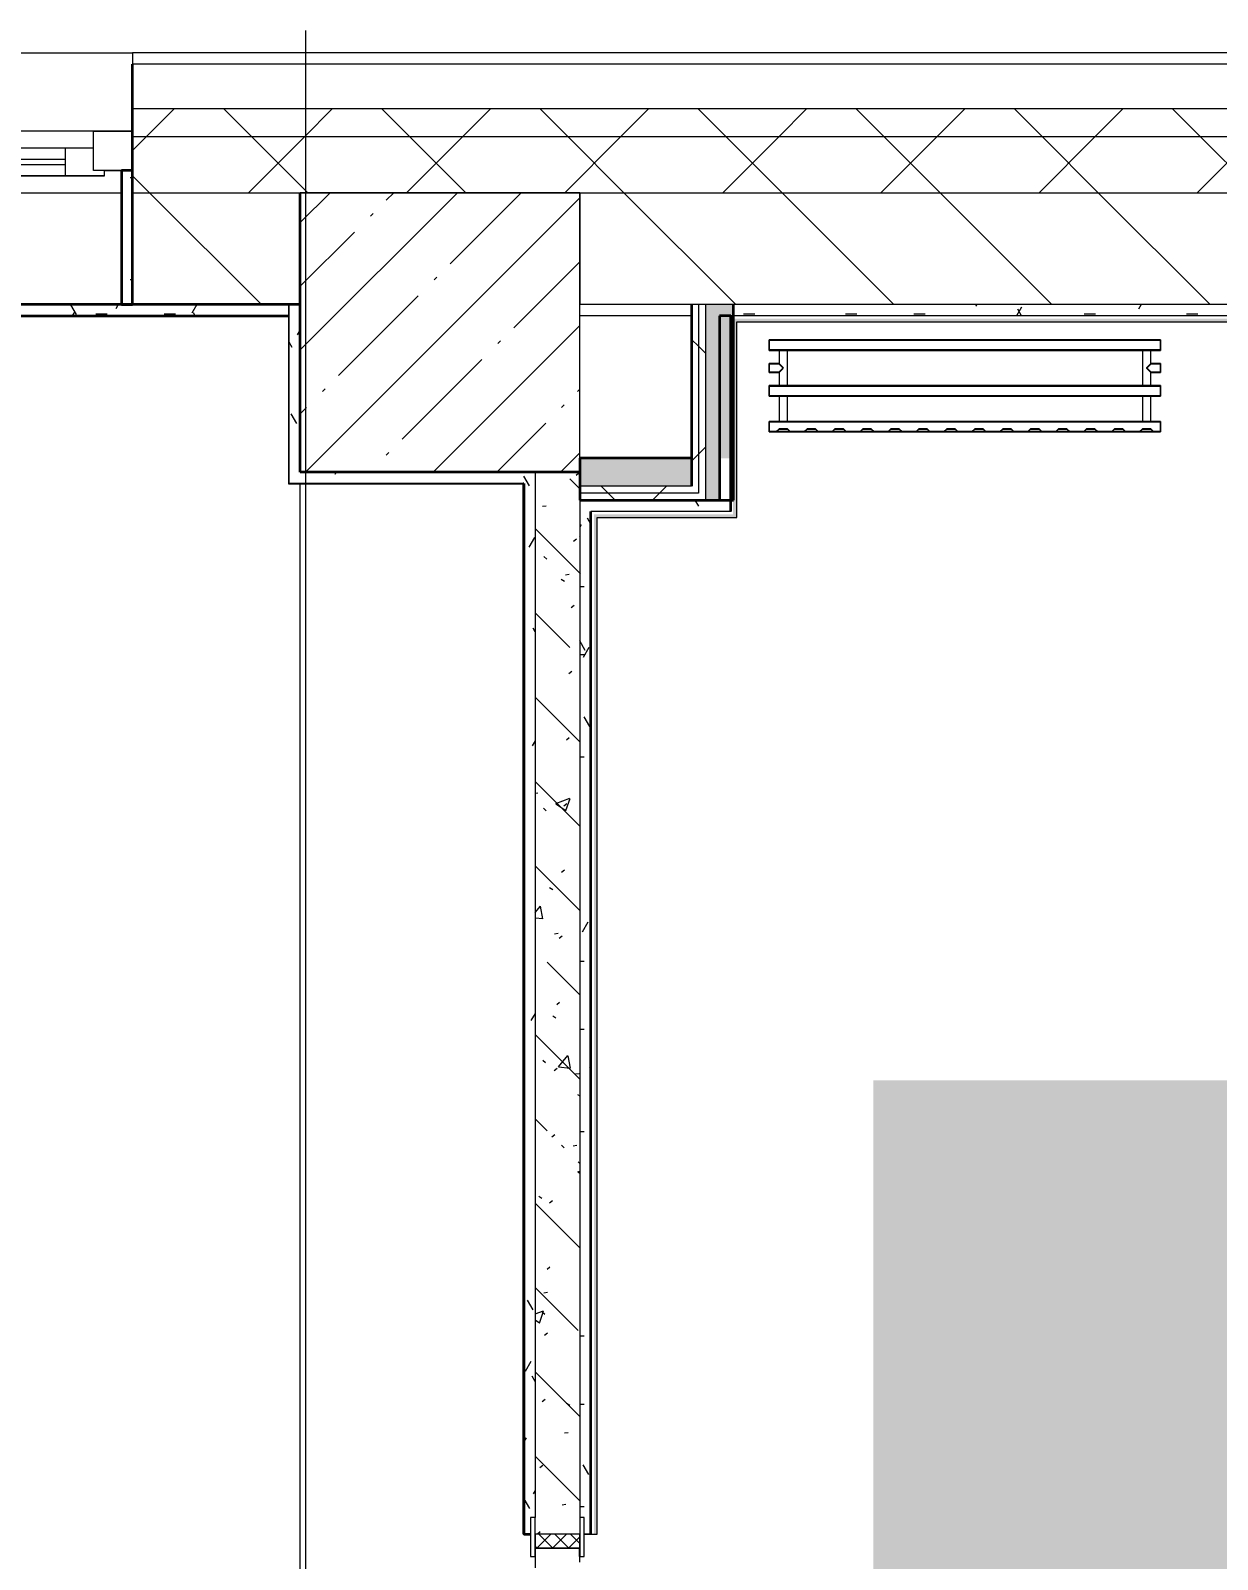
# Model space of a CAD drawing. Header units: millimetres. Extents: x 3914 to 443608, y -156176 to 78197.
# Drawn here: x 255132 to 257255, y -121323 to -118588 of the extents above; entities that cross this region are included whole.
import ezdxf

# ---------------------------------------------------------------- set-up
doc = ezdxf.new("R2010")
doc.units = ezdxf.units.MM
doc.layers.add('A-AREA-PATT-2', color=7, linetype='Continuous', lineweight=5, true_color=0xcde0ef, transparency=1)
for name, color, linetype, lineweight, true_color in [('A-DOOR-FRAM-1', 7, 'Continuous', 5, 0xc0c0c0), ('A-WALL-FNSH-1', 9, 'Continuous', 5, 0x808080), ('M-EQPM-1', 7, 'Continuous', 9, 0xb2b2b2)]:
    doc.layers.add(name, color=color, linetype=linetype, lineweight=lineweight, true_color=true_color)
for name, color, linetype, lineweight in [('A-DOOR-FRAM-2', 7, 'Continuous', 5), ('A-FLOR', 7, 'Continuous', 9), ('A-GLAZ', 7, 'Continuous', 9), ('A-GLAZ-1', 7, 'Continuous', 5), ('A-WALL', 7, 'Continuous', 5), ('A-WALL-1', 7, 'Continuous', 35), ('I-WALL', 7, 'Continuous', 5), ('S-COLS', 7, 'Continuous', 9), ('S-COLS-1', 7, 'Continuous', 5), ('Оси', 7, 'Continuous', 9)]:
    doc.layers.add(name, color=color, linetype=linetype, lineweight=lineweight)
doc.styles.add('СПДС', font='ГОСТ тип А.ttf', dxfattribs={"width": 0.9})
pattern_1 = [(45, (174964.42, -145977.62), (-141.42136, 141.42136), []), (135, (174964.42, -145977.62), (-141.42136, -141.42136), [])]
pattern_2 = [(0, (174964.42, -145977.62), (243.84, 60.96), [20.117, -162.763, 20.117, -162.763, -975.36]), (0, (174964.42, -145977.62), (243.84, 60.96), [-365.76, 20.117, -345.643, 20.117, -162.763, -426.72]), (0, (174964.42, -145977.62), (243.84, 60.96), [-914.4, 20.117, -101.803, 20.117, -284.683]), (120, (175055.86, -145947.14), (-174.71291, 180.691634), [20.117, -162.763, 20.117, -162.763, -975.36]), (120, (175055.86, -145947.14), (-174.71291, 180.691634), [-365.76, 20.117, -345.643, 20.117, -162.763, -426.72]), (120, (175055.86, -145947.14), (-174.71291, 180.691634), [-914.4, 20.117, -101.803, 20.117, -284.683]), (240, (175086.34, -145825.22), (-69.12709, -241.651634), [20.117, -162.763, 20.117, -162.763, -975.36]), (240, (175086.34, -145825.22), (-69.12709, -241.651634), [-365.76, 20.117, -345.643, 20.117, -162.763, -426.72]), (240, (175086.34, -145825.22), (-69.12709, -241.651634), [-914.4, 20.117, -101.803, 20.117, -284.683])]
pattern_3 = [(45, (174964.42, -145977.62), (-212.132, 212.132), []), (135, (174964.42, -145977.62), (-212.132, -212.132), [])]

# ---------------------------------------------------------------- blocks, each defined once
blk = doc.blocks.new('radiator_prado_classic_z_tip_30_po exemplyaru - Classic Z Тип 30-500-V457-Объем проектирования 2 этажа')
at = {"layer": 'M-EQPM-1'}
for p, q in [((0, 228), (0, 210)), ((700, 228), (0, 228)), ((0, 210), (0, 228)), ((0, 228), (12.5, 228)), ((12.5, 228), (37.5, 228)), ((37.5, 228), (12.5, 228)), ((12.5, 228), (37.5, 228)), ((12.5, 228), (17.5, 223)), ((12.5, 228), (17.5, 223)), ((32.5, 223), (17.5, 223)), ((17.5, 223), (32.5, 223)), ((32.5, 223), (37.5, 228)), ((37.5, 228), (32.5, 223)), ((37.5, 228), (62.5, 228)), ((62.5, 228), (87.5, 228)), ((87.5, 228), (62.5, 228)), ((62.5, 228), (87.5, 228)), ((62.5, 228), (67.5, 223)), ((62.5, 228), (67.5, 223)), ((82.5, 223), (67.5, 223)), ((67.5, 223), (82.5, 223)), ((82.5, 223), (87.5, 228)), ((87.5, 228), (82.5, 223)), ((87.5, 228), (112.5, 228)), ((112.5, 228), (137.5, 228)), ((137.5, 228), (112.5, 228)), ((112.5, 228), (137.5, 228)), ((112.5, 228), (117.5, 223)), ((112.5, 228), (117.5, 223)), ((132.5, 223), (117.5, 223)), ((117.5, 223), (132.5, 223)), ((132.5, 223), (137.5, 228)), ((137.5, 228), (132.5, 223)), ((137.5, 228), (162.5, 228)), ((162.5, 228), (187.5, 228)), ((187.5, 228), (162.5, 228)), ((162.5, 228), (187.5, 228)), ((162.5, 228), (167.5, 223)), ((162.5, 228), (167.5, 223)), ((182.5, 223), (167.5, 223)), ((167.5, 223), (182.5, 223)), ((182.5, 223), (187.5, 228)), ((187.5, 228), (182.5, 223)), ((187.5, 228), (212.5, 228)), ((212.5, 228), (237.5, 228)), ((237.5, 228), (212.5, 228)), ((212.5, 228), (237.5, 228)), ((212.5, 228), (217.5, 223)), ((212.5, 228), (217.5, 223)), ((232.5, 223), (217.5, 223)), ((217.5, 223), (232.5, 223)), ((232.5, 223), (237.5, 228)), ((237.5, 228), (232.5, 223)), ((237.5, 228), (262.5, 228)), ((262.5, 228), (287.5, 228)), ((287.5, 228), (262.5, 228)), ((262.5, 228), (287.5, 228)), ((262.5, 228), (267.5, 223)), ((262.5, 228), (267.5, 223)), ((282.5, 223), (267.5, 223)), ((267.5, 223), (282.5, 223)), ((282.5, 223), (287.5, 228)), ((287.5, 228), (282.5, 223)), ((287.5, 228), (312.5, 228)), ((312.5, 228), (337.5, 228)), ((337.5, 228), (312.5, 228)), ((312.5, 228), (337.5, 228)), ((312.5, 228), (317.5, 223)), ((312.5, 228), (317.5, 223)), ((332.5, 223), (317.5, 223)), ((317.5, 223), (332.5, 223)), ((332.5, 223), (337.5, 228)), ((337.5, 228), (332.5, 223)), ((337.5, 228), (362.5, 228)), ((362.5, 228), (387.5, 228)), ((387.5, 228), (362.5, 228)), ((362.5, 228), (387.5, 228)), ((362.5, 228), (367.5, 223)), ((362.5, 228), (367.5, 223)), ((382.5, 223), (367.5, 223)), ((367.5, 223), (382.5, 223)), ((382.5, 223), (387.5, 228)), ((387.5, 228), (382.5, 223)), ((387.5, 228), (412.5, 228)), ((412.5, 228), (437.5, 228)), ((437.5, 228), (412.5, 228)), ((412.5, 228), (437.5, 228)), ((412.5, 228), (417.5, 223)), ((412.5, 228), (417.5, 223)), ((432.5, 223), (417.5, 223)), ((417.5, 223), (432.5, 223)), ((432.5, 223), (437.5, 228)), ((437.5, 228), (432.5, 223)), ((437.5, 228), (462.5, 228)), ((462.5, 228), (487.5, 228)), ((487.5, 228), (462.5, 228)), ((462.5, 228), (487.5, 228)), ((462.5, 228), (467.5, 223)), ((462.5, 228), (467.5, 223)), ((482.5, 223), (467.5, 223)), ((467.5, 223), (482.5, 223)), ((482.5, 223), (487.5, 228)), ((487.5, 228), (482.5, 223)), ((487.5, 228), (512.5, 228)), ((512.5, 228), (537.5, 228)), ((537.5, 228), (512.5, 228)), ((512.5, 228), (537.5, 228)), ((512.5, 228), (517.5, 223)), ((512.5, 228), (517.5, 223)), ((532.5, 223), (517.5, 223)), ((517.5, 223), (532.5, 223)), ((532.5, 223), (537.5, 228)), ((537.5, 228), (532.5, 223)), ((537.5, 228), (562.5, 228)), ((562.5, 228), (587.5, 228)), ((587.5, 228), (562.5, 228)), ((562.5, 228), (587.5, 228)), ((562.5, 228), (567.5, 223)), ((562.5, 228), (567.5, 223)), ((582.5, 223), (567.5, 223)), ((567.5, 223), (582.5, 223)), ((582.5, 223), (587.5, 228)), ((587.5, 228), (582.5, 223)), ((587.5, 228), (612.5, 228)), ((612.5, 228), (637.5, 228)), ((637.5, 228), (612.5, 228)), ((612.5, 228), (637.5, 228)), ((612.5, 228), (617.5, 223)), ((617.5, 223), (612.5, 228)), ((632.5, 223), (617.5, 223)), ((617.5, 223), (632.5, 223)), ((632.5, 223), (637.5, 228)), ((637.5, 228), (632.5, 223)), ((637.5, 228), (662.5, 228)), ((662.5, 228), (687.5, 228)), ((687.5, 228), (662.5, 228)), ((662.5, 228), (687.5, 228)), ((662.5, 228), (667.5, 223)), ((662.5, 228), (667.5, 223)), ((682.5, 223), (667.5, 223)), ((667.5, 223), (682.5, 223)), ((682.5, 223), (687.5, 228)), ((687.5, 228), (682.5, 223)), ((687.5, 228), (700, 228)), ((700, 210), (700, 228)), ((700, 228), (700, 210)), ((0, 210), (700, 210)), ((17.8, 210), (0, 210)), ((17.5, 210), (17.5, 164)), ((17.5, 210), (17.5, 164)), ((17.8, 210), (17.5, 210)), ((17.5, 210), (17.8, 210)), ((17.8, 210), (17.5, 210)), ((17.5, 210), (26.9, 210)), ((28.7, 210), (17.8, 210)), ((17.8, 210), (32.2, 210)), ((32.2, 210), (17.8, 210)), ((26.9, 210), (32.5, 210)), ((32.2, 210), (28.7, 210)), ((32.5, 210), (32.2, 210)), ((32.2, 210), (32.5, 210)), ((32.5, 210), (32.2, 210)), ((667.8, 210), (32.2, 210)), ((32.5, 164), (32.5, 210)), ((32.5, 164), (32.5, 210)), ((667.5, 210), (667.5, 164)), ((667.5, 210), (667.5, 164)), ((667.8, 210), (667.5, 210)), ((667.5, 210), (671.2, 210)), ((667.8, 210), (667.5, 210)), ((667.5, 210), (667.8, 210)), ((682.2, 210), (667.8, 210)), ((668.5, 210), (667.8, 210)), ((667.8, 210), (682.2, 210)), ((669.7, 210), (668.5, 210)), ((673.1, 210), (669.7, 210)), ((671.2, 210), (682.5, 210)), ((675, 210), (673.1, 210)), ((678.7, 210), (675, 210)), ((680.3, 210), (678.7, 210)), ((681.5, 210), (680.3, 210)), ((682.2, 210), (681.5, 210)), ((682.5, 210), (682.2, 210)), ((682.5, 210), (682.2, 210)), ((682.2, 210), (682.5, 210)), ((700, 210), (682.2, 210)), ((682.5, 164), (682.5, 210)), ((682.5, 164), (682.5, 210)), ((700, 164), (0, 164)), ((0, 164), (0, 146)), ((0, 146), (0, 164)), ((0, 164), (17.8, 164)), ((0, 146), (700, 146)), ((18.5, 146), (0, 146)), ((17.8, 164), (17.5, 164)), ((17.5, 164), (17.8, 164)), ((17.8, 164), (17.5, 164)), ((17.5, 164), (17.8, 164)), ((17.5, 146), (17.5, 121.5)), ((17.5, 146), (17.5, 121.5)), ((17.5, 146), (18.5, 146)), ((18.5, 146), (17.5, 146)), ((17.5, 146), (18.5, 146)), ((19.7, 146), (17.5, 146)), ((32.2, 164), (17.8, 164)), ((17.8, 164), (32.2, 164)), ((32.2, 164), (17.8, 164)), ((17.8, 164), (32.2, 164)), ((18.5, 146), (28.7, 146)), ((32.2, 146), (18.5, 146)), ((18.5, 146), (32.2, 146)), ((32.5, 146), (19.7, 146)), ((28.7, 146), (30.3, 146)), ((30.3, 146), (32.2, 146)), ((32.5, 164), (32.2, 164)), ((32.2, 164), (32.5, 164)), ((32.5, 164), (32.2, 164)), ((32.2, 164), (32.5, 164)), ((32.2, 164), (667.8, 164)), ((32.2, 146), (32.5, 146)), ((32.5, 146), (32.2, 146)), ((32.2, 146), (32.5, 146)), ((667.8, 146), (32.2, 146)), ((32.5, 82), (32.5, 146)), ((32.5, 82), (32.5, 146)), ((667.8, 164), (667.5, 164)), ((667.5, 164), (669.7, 164)), ((667.8, 164), (667.5, 164)), ((667.5, 164), (667.8, 164)), ((667.5, 146), (667.5, 82)), ((667.5, 146), (667.5, 82)), ((667.5, 146), (667.8, 146)), ((673.1, 146), (667.5, 146)), ((667.5, 146), (667.8, 146)), ((667.8, 146), (667.5, 146)), ((682.2, 164), (667.8, 164)), ((673.1, 164), (667.8, 164)), ((667.8, 164), (682.2, 164)), ((667.8, 146), (681.5, 146)), ((667.8, 146), (668.5, 146)), ((681.5, 146), (667.8, 146)), ((668.5, 146), (671.2, 146)), ((669.7, 164), (671.2, 164)), ((671.2, 164), (673.1, 164)), ((671.2, 146), (681.5, 146)), ((673.1, 164), (675, 164)), ((681.5, 164), (673.1, 164)), ((682.5, 146), (673.1, 146)), ((675, 164), (676.9, 164)), ((676.9, 164), (678.7, 164)), ((678.7, 164), (680.3, 164)), ((680.3, 164), (681.5, 164)), ((681.5, 164), (682.2, 164)), ((682.2, 164), (681.5, 164)), ((681.5, 146), (682.5, 146)), ((681.5, 146), (682.2, 146)), ((682.2, 146), (681.5, 146)), ((700, 146), (681.5, 146)), ((682.5, 164), (682.2, 164)), ((682.2, 164), (682.5, 164)), ((682.5, 164), (682.2, 164)), ((682.2, 164), (682.5, 164)), ((682.2, 164), (700, 164)), ((682.2, 146), (682.5, 146)), ((682.5, 146), (682.2, 146)), ((682.5, 121.5), (682.5, 146)), ((682.5, 121.5), (682.5, 146)), ((700, 146), (700, 164)), ((700, 164), (700, 146)), ((17.5, 121.5), (0, 121.5)), ((17.5, 121.5), (0, 121.5)), ((0, 121.5), (0, 120.5)), ((0, 106.5), (0, 121.5)), ((0, 120.5), (0, 112.1)), ((0, 120.5), (0, 119.3)), ((0, 119.3), (0, 120.5)), ((0, 120.5), (0, 120.5)), ((0, 119.3), (0, 117.8)), ((0, 114), (0, 119.3)), ((0, 117.8), (0, 114)), ((0, 114), (0, 110.3)), ((0, 108.7), (0, 114)), ((0, 112.1), (0, 107.5)), ((0, 110.3), (0, 108.7)), ((700, 121.5), (682.5, 121.5)), ((700, 121.5), (682.5, 121.5)), ((700, 121.5), (700, 106.5)), ((700, 120.5), (700, 121.5)), ((700, 121.5), (700, 120.5)), ((700, 120.5), (700, 121.5)), ((700, 119.3), (700, 120.5)), ((700, 120.5), (700, 108.7)), ((700, 107.5), (700, 120.5)), ((700, 117.8), (700, 119.3)), ((700, 115.9), (700, 117.8)), ((700, 114), (700, 115.9)), ((700, 112.1), (700, 114)), ((700, 110.3), (700, 112.1)), ((700, 108.7), (700, 110.3)), ((0, 108.7), (0, 107.5)), ((0, 107.5), (0, 108.7)), ((0, 107.5), (0, 106.5)), ((0, 107.5), (0, 107.5)), ((0, 106.5), (17.5, 106.5)), ((0, 106.5), (17.5, 106.5)), ((17.5, 106.5), (17.5, 82)), ((17.5, 106.5), (17.5, 82)), ((682.5, 82), (682.5, 106.5)), ((682.5, 106.5), (700, 106.5)), ((682.5, 82), (682.5, 106.5)), ((682.5, 106.5), (700, 106.5)), ((700, 107.5), (700, 108.7)), ((700, 108.7), (700, 107.5)), ((700, 106.5), (700, 107.5)), ((700, 107.5), (700, 106.5)), ((700, 106.5), (700, 107.5)), ((700, 82), (0, 82)), ((0, 82), (0, 64)), ((0, 64), (0, 82)), ((0, 82), (18.5, 82)), ((700, 64), (0, 64)), ((0, 64), (700, 64)), ((17.8, 82), (17.5, 82)), ((17.5, 82), (18.5, 82)), ((17.8, 82), (17.5, 82)), ((17.5, 82), (28.7, 82)), ((18.5, 82), (17.8, 82)), ((18.5, 82), (17.8, 82)), ((21.3, 82), (18.5, 82)), ((18.5, 82), (32.2, 82)), ((32.2, 82), (18.5, 82)), ((23.1, 82), (21.3, 82)), ((25, 82), (23.1, 82)), ((32.2, 82), (25, 82)), ((28.7, 82), (31.5, 82)), ((31.5, 82), (32.5, 82)), ((32.5, 82), (32.2, 82)), ((32.2, 82), (32.5, 82)), ((32.5, 82), (32.2, 82)), ((32.2, 82), (667.8, 82)), ((667.8, 82), (667.5, 82)), ((667.5, 82), (673.1, 82)), ((667.8, 82), (667.5, 82)), ((667.5, 82), (667.8, 82)), ((681.5, 82), (667.8, 82)), ((671.2, 82), (667.8, 82)), ((667.8, 82), (681.5, 82)), ((676.9, 82), (671.2, 82)), ((673.1, 82), (682.5, 82)), ((680.3, 82), (676.9, 82)), ((681.5, 82), (680.3, 82)), ((682.5, 82), (681.5, 82)), ((682.2, 82), (681.5, 82)), ((681.5, 82), (682.2, 82)), ((681.5, 82), (700, 82)), ((682.5, 82), (682.2, 82)), ((682.2, 82), (682.5, 82)), ((700, 64), (700, 82)), ((700, 82), (700, 64))]:
    blk.add_line(p, q, dxfattribs=at)
for points, knots in [([(18.5, 120.5), (18.4, 120.6), (18.3, 120.7), (18.1, 120.9), (17.9, 121.1), (17.8, 121.2), (17.7, 121.3), (17.5, 121.5), (17.5, 121.5), (17.5, 121.5)], [0.7142857, 0.7142857, 0.7142857, 0.7142857, 0.75, 0.7857143, 0.8214286, 0.8571429, 0.8928571, 0.9285714, 1, 1, 1, 1]), ([(17.5, 121.5), (17.5, 121.5), (17.5, 121.5), (17.7, 121.3), (17.8, 121.2), (17.9, 121.1), (18.1, 120.9), (18.3, 120.7), (18.4, 120.6), (18.5, 120.5)], [0, 0, 0, 0, 0.0714286, 0.1071429, 0.1428571, 0.1785714, 0.2142857, 0.25, 0.2857143, 0.2857143, 0.2857143, 0.2857143]), ([(17.5, 121.5), (17.5, 121.5), (17.5, 121.5), (17.7, 121.3), (17.8, 121.2), (17.9, 121.1), (18.1, 120.9), (18.3, 120.7), (18.4, 120.6), (18.5, 120.5)], [0, 0, 0, 0, 0.0714286, 0.1071429, 0.1428571, 0.1785714, 0.2142857, 0.25, 0.2857143, 0.2857143, 0.2857143, 0.2857143]), ([(25, 114), (24.5, 114.5), (23.6, 115.4), (22.4, 116.6), (21.6, 117.4), (21.1, 117.9), (20.8, 118.2), (20.5, 118.5), (20.2, 118.8), (19.8, 119.1), (19.6, 119.4), (19.3, 119.7), (19, 120), (18.7, 120.3), (18.5, 120.5), (18.3, 120.7), (18.1, 120.9), (17.9, 121.1), (17.8, 121.2), (17.7, 121.3), (17.5, 121.5), (17.5, 121.5), (17.5, 121.5)], [0, 0, 0, 0, 0.142857, 0.285714, 0.357143, 0.392857, 0.428571, 0.464286, 0.5, 0.535714, 0.571429, 0.607143, 0.642857, 0.678571, 0.714286, 0.75, 0.785714, 0.821429, 0.857143, 0.892857, 0.928571, 1, 1, 1, 1]), ([(17.5, 106.5), (17.5, 106.5), (17.5, 106.5), (17.7, 106.7), (17.8, 106.8), (17.9, 106.9), (18.1, 107.1), (18.3, 107.3), (18.5, 107.5), (18.7, 107.7), (19, 108), (19.3, 108.3), (19.6, 108.6), (19.8, 108.9), (20.3, 109.3), (20.7, 109.7), (21.1, 110.1), (21.6, 110.6), (22.4, 111.4), (23.6, 112.6), (24.5, 113.5), (25, 114)], [0, 0, 0, 0, 0.071429, 0.107143, 0.142857, 0.178571, 0.214286, 0.25, 0.285714, 0.321429, 0.357143, 0.392857, 0.428571, 0.464286, 0.5, 0.571429, 0.607143, 0.642857, 0.714286, 0.857143, 1, 1, 1, 1]), ([(22.1, 116.9), (21.9, 117.1), (21.6, 117.4), (21.1, 117.9), (20.8, 118.2), (20.5, 118.5), (20.2, 118.8), (19.9, 119.2), (19.7, 119.3), (19.6, 119.4)], [0.2857143, 0.2857143, 0.2857143, 0.2857143, 0.3571429, 0.3928571, 0.4285714, 0.4642857, 0.5, 0.5357143, 0.5714286, 0.5714286, 0.5714286, 0.5714286]), ([(19.6, 119.4), (19.7, 119.3), (19.9, 119.2), (20.3, 118.7), (20.7, 118.3), (21.1, 117.9), (21.6, 117.4), (21.9, 117.1), (22.1, 116.9)], [0.4285714, 0.4285714, 0.4285714, 0.4285714, 0.4642857, 0.5, 0.5714286, 0.6071429, 0.6428571, 0.7142857, 0.7142857, 0.7142857, 0.7142857]), ([(19.6, 119.4), (19.7, 119.3), (19.8, 119.1), (20.3, 118.7), (20.7, 118.3), (21.1, 117.9), (21.6, 117.4), (21.9, 117.1), (22.1, 116.9)], [0.4285714, 0.4285714, 0.4285714, 0.4285714, 0.4642857, 0.5, 0.5714286, 0.6071429, 0.6428571, 0.7142857, 0.7142857, 0.7142857, 0.7142857]), ([(19.6, 108.6), (19.7, 108.7), (19.9, 108.8), (20.3, 109.3), (20.7, 109.7), (21.1, 110.1), (21.6, 110.6), (21.9, 110.9), (22.1, 111.1)], [0.4285714, 0.4285714, 0.4285714, 0.4285714, 0.4642857, 0.5, 0.5714286, 0.6071429, 0.6428571, 0.7142857, 0.7142857, 0.7142857, 0.7142857]), ([(22.1, 111.1), (21.9, 110.9), (21.6, 110.6), (21.1, 110.1), (20.8, 109.8), (20.5, 109.5), (20.2, 109.2), (19.9, 108.8), (19.7, 108.7), (19.6, 108.6)], [0.2857143, 0.2857143, 0.2857143, 0.2857143, 0.3571429, 0.3928571, 0.4285714, 0.4642857, 0.5, 0.5357143, 0.5714286, 0.5714286, 0.5714286, 0.5714286]), ([(22.1, 111.1), (21.9, 110.9), (21.6, 110.6), (21.1, 110.1), (20.8, 109.8), (20.5, 109.5), (20.2, 109.2), (19.8, 108.9), (19.7, 108.7), (19.6, 108.6)], [0.2857143, 0.2857143, 0.2857143, 0.2857143, 0.3571429, 0.3928571, 0.4285714, 0.4642857, 0.5, 0.5357143, 0.5714286, 0.5714286, 0.5714286, 0.5714286]), ([(675, 114), (675.5, 114.5), (676.4, 115.4), (677.6, 116.6), (678.4, 117.4), (678.9, 117.9), (679.2, 118.2), (679.5, 118.5), (679.8, 118.8), (680.1, 119.2), (680.4, 119.4), (680.7, 119.7), (681, 120), (681.3, 120.3), (681.5, 120.5), (681.7, 120.7), (681.9, 120.9), (682.1, 121.1), (682.2, 121.2), (682.3, 121.3), (682.5, 121.5), (682.5, 121.5), (682.5, 121.5)], [0, 0, 0, 0, 0.142857, 0.285714, 0.357143, 0.392857, 0.428571, 0.464286, 0.5, 0.535714, 0.571429, 0.607143, 0.642857, 0.678571, 0.714286, 0.75, 0.785714, 0.821429, 0.857143, 0.892857, 0.928571, 1, 1, 1, 1]), ([(682.5, 106.5), (682.5, 106.5), (682.5, 106.5), (682.3, 106.7), (682.2, 106.8), (682.1, 106.9), (681.9, 107.1), (681.7, 107.3), (681.5, 107.5), (681.3, 107.7), (681, 108), (680.7, 108.3), (680.4, 108.6), (680.1, 108.8), (679.7, 109.3), (679.3, 109.7), (678.9, 110.1), (678.4, 110.6), (677.6, 111.4), (676.4, 112.6), (675.5, 113.5), (675, 114)], [0, 0, 0, 0, 0.071429, 0.107143, 0.142857, 0.178571, 0.214286, 0.25, 0.285714, 0.321429, 0.357143, 0.392857, 0.428571, 0.464286, 0.5, 0.571429, 0.607143, 0.642857, 0.714286, 0.857143, 1, 1, 1, 1]), ([(680.4, 119.4), (680.3, 119.3), (680.1, 119.2), (679.7, 118.7), (679.3, 118.3), (678.9, 117.9), (678.4, 117.4), (678.1, 117.1), (677.9, 116.9)], [0.4285714, 0.4285714, 0.4285714, 0.4285714, 0.4642857, 0.5, 0.5714286, 0.6071429, 0.6428571, 0.7142857, 0.7142857, 0.7142857, 0.7142857]), ([(677.9, 116.9), (678.1, 117.1), (678.4, 117.4), (678.9, 117.9), (679.2, 118.2), (679.5, 118.5), (679.8, 118.8), (680.1, 119.2), (680.3, 119.3), (680.4, 119.4)], [0.2857143, 0.2857143, 0.2857143, 0.2857143, 0.3571429, 0.3928571, 0.4285714, 0.4642857, 0.5, 0.5357143, 0.5714286, 0.5714286, 0.5714286, 0.5714286]), ([(679.2, 118.2), (679.1, 118.1), (678.9, 117.9), (678.4, 117.4), (678.1, 117.1), (677.9, 116.9)], [0.5714286, 0.5714286, 0.5714286, 0.5714286, 0.6071429, 0.6428571, 0.7142857, 0.7142857, 0.7142857, 0.7142857]), ([(677.9, 111.1), (678.1, 110.9), (678.4, 110.6), (678.9, 110.1), (679.2, 109.8), (679.5, 109.5), (679.8, 109.2), (680.1, 108.8), (680.3, 108.7), (680.4, 108.6)], [0.2857143, 0.2857143, 0.2857143, 0.2857143, 0.3571429, 0.3928571, 0.4285714, 0.4642857, 0.5, 0.5357143, 0.5714286, 0.5714286, 0.5714286, 0.5714286]), ([(677.9, 111.1), (678.1, 110.9), (678.4, 110.6), (678.9, 110.1), (679.1, 109.9), (679.2, 109.8)], [0.2857143, 0.2857143, 0.2857143, 0.2857143, 0.3571429, 0.3928571, 0.4285714, 0.4285714, 0.4285714, 0.4285714]), ([(680.4, 108.6), (680.3, 108.7), (680.1, 108.8), (679.7, 109.3), (679.3, 109.7), (678.9, 110.1), (678.4, 110.6), (678.1, 110.9), (677.9, 111.1)], [0.4285714, 0.4285714, 0.4285714, 0.4285714, 0.4642857, 0.5, 0.5714286, 0.6071429, 0.6428571, 0.7142857, 0.7142857, 0.7142857, 0.7142857]), ([(680.4, 119.4), (680.3, 119.3), (680.1, 119.2), (679.7, 118.7), (679.4, 118.4), (679.2, 118.2)], [0.4285714, 0.4285714, 0.4285714, 0.4285714, 0.4642857, 0.5, 0.5714286, 0.5714286, 0.5714286, 0.5714286]), ([(682.5, 121.5), (682.5, 121.5), (682.5, 121.5), (682.3, 121.3), (682.2, 121.2), (682.1, 121.1), (681.9, 120.9), (681.7, 120.7), (681.6, 120.6), (681.5, 120.5)], [0, 0, 0, 0, 0.0714286, 0.1071429, 0.1428571, 0.1785714, 0.2142857, 0.25, 0.2857143, 0.2857143, 0.2857143, 0.2857143]), ([(682.5, 121.5), (682.5, 121.5), (682.5, 121.5), (682.3, 121.3), (682.2, 121.2), (682.1, 121.1), (681.9, 120.9), (681.7, 120.7), (681.6, 120.6), (681.5, 120.5)], [0, 0, 0, 0, 0.0714286, 0.1071429, 0.1428571, 0.1785714, 0.2142857, 0.25, 0.2857143, 0.2857143, 0.2857143, 0.2857143]), ([(681.5, 120.5), (681.6, 120.6), (681.7, 120.7), (681.9, 120.9), (682.1, 121.1), (682.2, 121.2), (682.3, 121.3), (682.5, 121.5), (682.5, 121.5), (682.5, 121.5)], [0.7142857, 0.7142857, 0.7142857, 0.7142857, 0.75, 0.7857143, 0.8214286, 0.8571429, 0.8928571, 0.9285714, 1, 1, 1, 1]), ([(17.5, 106.5), (17.5, 106.5), (17.5, 106.5), (17.7, 106.7), (17.8, 106.8), (17.9, 106.9), (18.1, 107.1), (18.3, 107.3), (18.4, 107.4), (18.5, 107.5)], [0, 0, 0, 0, 0.0714286, 0.1071429, 0.1428571, 0.1785714, 0.2142857, 0.25, 0.2857143, 0.2857143, 0.2857143, 0.2857143]), ([(18.5, 107.5), (18.4, 107.4), (18.3, 107.3), (18.1, 107.1), (17.9, 106.9), (17.8, 106.8), (17.7, 106.7), (17.5, 106.5), (17.5, 106.5), (17.5, 106.5)], [0.7142857, 0.7142857, 0.7142857, 0.7142857, 0.75, 0.7857143, 0.8214286, 0.8571429, 0.8928571, 0.9285714, 1, 1, 1, 1]), ([(18.5, 107.5), (18.4, 107.4), (18.3, 107.3), (18.1, 107.1), (17.9, 106.9), (17.8, 106.8), (17.7, 106.7), (17.5, 106.5), (17.5, 106.5), (17.5, 106.5)], [0.7142857, 0.7142857, 0.7142857, 0.7142857, 0.75, 0.7857143, 0.8214286, 0.8571429, 0.8928571, 0.9285714, 1, 1, 1, 1]), ([(681.5, 107.5), (681.6, 107.4), (681.7, 107.3), (681.9, 107.1), (682.1, 106.9), (682.2, 106.8), (682.3, 106.7), (682.5, 106.5), (682.5, 106.5), (682.5, 106.5)], [0.7142857, 0.7142857, 0.7142857, 0.7142857, 0.75, 0.7857143, 0.8214286, 0.8571429, 0.8928571, 0.9285714, 1, 1, 1, 1]), ([(681.5, 107.5), (681.6, 107.4), (681.7, 107.3), (681.9, 107.1), (682.1, 106.9), (682.2, 106.8), (682.3, 106.7), (682.5, 106.5), (682.5, 106.5), (682.5, 106.5)], [0.7142857, 0.7142857, 0.7142857, 0.7142857, 0.75, 0.7857143, 0.8214286, 0.8571429, 0.8928571, 0.9285714, 1, 1, 1, 1]), ([(682.5, 106.5), (682.5, 106.5), (682.5, 106.5), (682.3, 106.7), (682.2, 106.8), (682.1, 106.9), (681.9, 107.1), (681.7, 107.3), (681.6, 107.4), (681.5, 107.5)], [0, 0, 0, 0, 0.0714286, 0.1071429, 0.1428571, 0.1785714, 0.2142857, 0.25, 0.2857143, 0.2857143, 0.2857143, 0.2857143])]:
    blk.add_open_spline(points, degree=3, knots=knots, dxfattribs=at)
for points in [[(19.6, 119.4), (19.5, 119.5), (19.3, 119.7), (19, 120), (18.7, 120.3), (18.6, 120.4), (18.5, 120.5)], [(18.5, 120.5), (18.6, 120.4), (18.7, 120.3), (19, 120), (19.3, 119.7), (19.5, 119.5), (19.6, 119.4)], [(18.5, 120.5), (18.6, 120.4), (18.7, 120.3), (19, 120), (19.3, 119.7), (19.5, 119.5), (19.6, 119.4)], [(25, 114), (24.5, 114.5), (23.6, 115.4), (22.6, 116.4), (22.1, 116.9)], [(22.1, 116.9), (22.6, 116.4), (23.6, 115.4), (24.5, 114.5), (25, 114)], [(22.1, 116.9), (22.6, 116.4), (23.6, 115.4), (24.5, 114.5), (25, 114)], [(22.1, 111.1), (22.6, 111.6), (23.6, 112.6), (24.5, 113.5), (25, 114)], [(25, 114), (24.5, 113.5), (23.6, 112.6), (22.6, 111.6), (22.1, 111.1)], [(25, 114), (24.5, 113.5), (23.6, 112.6), (22.6, 111.6), (22.1, 111.1)], [(677.9, 116.9), (677.4, 116.4), (676.4, 115.4), (675.5, 114.5), (675, 114)], [(677.9, 116.9), (677.4, 116.4), (676.4, 115.4), (675.5, 114.5), (675, 114)], [(675, 114), (675.5, 114.5), (676.4, 115.4), (677.4, 116.4), (677.9, 116.9)], [(675, 114), (675.5, 113.5), (676.4, 112.6), (677.4, 111.6), (677.9, 111.1)], [(675, 114), (675.5, 113.5), (676.4, 112.6), (677.4, 111.6), (677.9, 111.1)], [(676.4, 112.6), (676, 113), (675.5, 113.5), (675, 114)], [(677.9, 111.1), (677.4, 111.6), (676.9, 112.1), (676.4, 112.6)], [(679.2, 109.8), (679.3, 109.7), (679.5, 109.5), (679.8, 109.2), (680.1, 108.8), (680.3, 108.7), (680.4, 108.6)], [(681.5, 120.5), (681.4, 120.4), (681.3, 120.3), (681, 120), (680.7, 119.7), (680.5, 119.5), (680.4, 119.4)], [(681.5, 120.5), (681.4, 120.4), (681.3, 120.3), (681, 120), (680.7, 119.7), (680.5, 119.5), (680.4, 119.4)], [(680.4, 119.4), (680.5, 119.5), (680.7, 119.7), (681, 120), (681.3, 120.3), (681.4, 120.4), (681.5, 120.5)], [(18.5, 107.5), (18.6, 107.6), (18.7, 107.7), (19, 108), (19.3, 108.3), (19.5, 108.5), (19.6, 108.6)], [(19.6, 108.6), (19.5, 108.5), (19.3, 108.3), (19, 108), (18.7, 107.7), (18.6, 107.6), (18.5, 107.5)], [(19.6, 108.6), (19.5, 108.5), (19.3, 108.3), (19, 108), (18.7, 107.7), (18.6, 107.6), (18.5, 107.5)], [(680.4, 108.6), (680.5, 108.5), (680.7, 108.3), (681, 108), (681.3, 107.7), (681.4, 107.6), (681.5, 107.5)], [(680.4, 108.6), (680.5, 108.5), (680.7, 108.3), (681, 108), (681.3, 107.7), (681.4, 107.6), (681.5, 107.5)], [(681.5, 107.5), (681.4, 107.6), (681.3, 107.7), (681, 108), (680.7, 108.3), (680.5, 108.5), (680.4, 108.6)]]:
    blk.add_open_spline(points, degree=3, dxfattribs=at)
blk = doc.blocks.new('120_Окно_СКБ_2Ст - 120_Окно_СКБ_2Ст 2500х2500 _мал створка справа_-23206729-Объем проектирования 2 этажа')
at = {"layer": 'A-GLAZ'}
for p, q in [((1180, -75), (1180, -5)), ((1180, -5), (1250, -5)), ((1250, -5), (1250, -75)), ((1180, -35), (420, -35)), ((1130, -85), (1130, -35)), ((1180, -75), (1180, -35)), ((1250, -75), (1180, -75)), ((1200, -75), (1180, -75)), ((1200, -85), (1200, -75)), ((400, -85), (1200, -85)), ((1200, -85), (400, -85))]:
    blk.add_line(p, q, dxfattribs=at)
at = {"layer": 'A-GLAZ-1'}
for p, q in [((1250, -5), (-1250, -5)), ((470, -55), (1130, -55)), ((1130, -65), (470, -65)), ((1200, -75), (1230, -75))]:
    blk.add_line(p, q, dxfattribs=at)

msp = doc.modelspace()

# ---------------------------------------------------------------- hatches: boundary and pattern name
at = {"layer": 'A-AREA-PATT-2'}
h = msp.add_hatch(color=256, dxfattribs=at)
h.paths.add_polyline_path([(257807.4, -122452.1), (257807.4, -121292.1), (259039.6, -121292.1), (259039.6, -119103.1), (256389.9, -119103.1), (256388.6, -119453.1), (256139.9, -119453.1), (256139.9, -121277.6), (256145.4, -121277.6), (256145.4, -119458.6), (256395.4, -119458.6), (256395.4, -119108.6), (259034.1, -119108.6), (259034.1, -121286.6), (257801.9, -121286.6), (257801.9, -122446.6), (256145.4, -122446.6), (256145.4, -122377.6), (256139.9, -122378.8), (256139.9, -122452.1), (257696.2, -122452.1)])
h.paths.add_polyline_path([(256815.1, -121897.6), (257015.1, -121897.6), (257015.1, -121697.6), (256815.1, -121697.6), (256815.1, -121795.4)])
h.paths.add_polyline_path([(258959.3, -120199.7), (258970.7, -120197.4), (258979.9, -120190.7), (258979.9, -120184.3), (258971.8, -120184.3), (258968.8, -120187.7), (258960, -120191.3), (258938, -120184.3), (258940.1, -120190.7), (258952.4, -120199.7)])
h.paths.add_polyline_path([(258945.8, -120168.3), (258948.3, -120168.3), (258951.3, -120164.8), (258960, -120161.2), (258982, -120168.3), (258979.9, -120161.8), (258967.6, -120152.8), (258949.4, -120155.1), (258940.1, -120161.8), (258940.1, -120168.3), (258945.2, -120168.3)])
at = {"layer": 'A-DOOR-FRAM-2'}
h = msp.add_hatch(dxfattribs=at)
h.set_pattern_fill('FP_200', color=256, angle=-90, style=0, pattern_type=2)
h.set_pattern_definition([(315, (256179.107, -121443.737), (14.1421, 14.1421), []), (45, (256179.107, -121443.737), (-14.1421, 14.1421), [])])
h.paths.add_polyline_path([(256034.7, -121302.6), (256114.4, -121302.6), (256114.4, -121277.6), (256034.4, -121277.6), (256034.4, -121302.6)])
at = {"layer": 'A-WALL'}
h = msp.add_hatch(dxfattribs=at)
h.set_pattern_fill('FP_24', color=256, style=0, pattern_type=2)
h.set_pattern_definition(pattern_1)
h.paths.add_polyline_path([(259275.1, -118777.6), (268124.4, -118777.6), (268124.4, -118727.6), (255314.4, -118727.6), (255314.4, -118777.6), (259164.4, -118777.6)])
h.paths.add_polyline_path([(252654.4, -118777.6), (252814.4, -118777.6), (252814.4, -118727.6), (251304.4, -118727.6), (251304.4, -118777.6), (252634.4, -118777.6)])
h.paths.add_polyline_path([(248473.4, -118777.6), (249204.4, -118777.6), (249204.4, -118727.6), (243824.4, -118727.6), (243824.4, -118777.6), (248072.7, -118777.6)])
h.paths.add_polyline_path([(240224.4, -118777.6), (240224.4, -118727.6), (239144.4, -118727.6), (239144.4, -118777.6), (240122.6, -118777.6)])
h.paths.add_polyline_path([(241124.4, -118777.6), (242924.4, -118777.6), (242924.4, -118727.6), (241124.4, -118727.6)])
h.paths.add_polyline_path([(236004.4, -118777.6), (236004.4, -118727.6), (234824.4, -118727.6), (234824.4, -118777.6), (235786.2, -118777.6)])
h.paths.add_polyline_path([(229745.4, -118777.6), (229974.3, -118777.6), (229974.3, -118727.6), (228824.6, -118727.6), (228824.6, -118777.6), (229744.4, -118777.6)])
h.paths.add_polyline_path([(230874.3, -118777.6), (232124.4, -118777.6), (232124.4, -118727.6), (230874.3, -118727.6)])
h.paths.add_polyline_path([(225667.9, -118777.6), (225724.6, -118777.6), (225724.6, -118727.6), (224624.7, -118727.6), (224624.7, -118777.6), (225329.2, -118777.6)])
h.paths.add_polyline_path([(223724.4, -118777.6), (223724.7, -118777.6), (223724.4, -118727.6), (222471.4, -118727.6), (222471.4, -118777.6), (223499.7, -118777.6)])
h.paths.add_polyline_path([(219163.3, -118777.6), (219371.4, -118777.6), (219371.4, -118727.6), (216974.4, -118727.6), (216974.4, -118777.6), (217745.4, -118777.6)])
h = msp.add_hatch(dxfattribs=at)
h.set_pattern_fill('FP_24', color=256, style=0, pattern_type=2)
h.set_pattern_definition(pattern_1)
h.paths.add_polyline_path([(267586.5, -118877.6), (268024.4, -118877.6), (268024.4, -118777.6), (255314.4, -118777.6), (255314.4, -118877.6), (266863.8, -118877.6)])
h.paths.add_polyline_path([(252214.4, -118877.6), (252814.4, -118877.6), (252814.4, -118777.6), (251304.4, -118777.6), (251304.4, -118877.6), (251714.4, -118877.6)])
h.paths.add_polyline_path([(235124.4, -118877.6), (236004.4, -118877.6), (236004.4, -118777.6), (234824.4, -118777.6), (234824.4, -118877.6), (235104.4, -118877.6)])
h.paths.add_polyline_path([(231824.9, -118877.6), (232124.4, -118877.6), (232124.4, -118777.6), (230874.3, -118777.6), (230874.3, -118877.6), (231449.8, -118877.6)])
h.paths.add_polyline_path([(239144.4, -118877.6), (240224.4, -118877.6), (240224.4, -118777.6), (239144.4, -118777.6), (239144.4, -118807.6)])
h.paths.add_polyline_path([(241124.4, -118877.6), (242924.4, -118877.6), (242924.4, -118777.6), (241124.4, -118777.6), (241124.4, -118876.8)])
h.paths.add_polyline_path([(229974.3, -118877.6), (229974.3, -118777.6), (228824.6, -118777.6), (228824.6, -118877.6), (229745.4, -118877.6)])
h.paths.add_polyline_path([(217124.4, -118877.6), (219371.4, -118877.6), (219371.4, -118777.6), (217024.4, -118777.6), (217024.4, -118877.6)])
h.paths.add_polyline_path([(222471.4, -118877.6), (223724.7, -118877.6), (223724.4, -118777.6), (222471.4, -118777.6), (222471.4, -118837.6)])
h.paths.add_polyline_path([(249004.4, -118877.6), (249204.4, -118877.6), (249204.4, -118777.6), (243824.4, -118777.6), (243824.4, -118877.6), (248795.4, -118877.6)])
h.paths.add_polyline_path([(224624.7, -118877.6), (225724.6, -118877.6), (225724.6, -118777.6), (224624.7, -118777.6)])
at = {"layer": 'I-WALL'}
h = msp.add_hatch(dxfattribs=at)
h.set_pattern_fill('FP_191', color=256, style=0, pattern_type=2)
h.set_pattern_definition(pattern_2)
h.paths.add_polyline_path([(255294.4, -119077.6), (255314.4, -119077.6), (255314.4, -118837.6), (255294.4, -118837.6), (255294.4, -119007)])
h = msp.add_hatch(dxfattribs=at)
h.set_pattern_fill('FP_23', color=256, style=0, pattern_type=2)
h.set_pattern_definition([(135, (174964.42, -145977.62), (-141.42136, -141.42136), [])])
h.paths.add_polyline_path([(247861.7, -119077.6), (248504.4, -119077.6), (248504.4, -118877.6), (245774.4, -118877.6), (245774.4, -119077.6), (247711.3, -119077.6)])
h.paths.add_polyline_path([(234824.4, -119077.6), (235124.4, -119077.6), (235124.4, -118877.6), (234824.4, -118877.6), (234824.4, -119076.7)])
h.paths.add_polyline_path([(231449.8, -119077.6), (232124.4, -119077.6), (232124.4, -118877.6), (230874.3, -118877.6), (230874.3, -119077.6)])
h.paths.add_polyline_path([(259034.1, -119077.6), (259164.4, -119077.6), (259164.4, -118877.6), (256114.4, -118877.6), (256114.4, -119077.6), (258989.8, -119077.6)])
h.paths.add_polyline_path([(235745.4, -119077.6), (236024.4, -119077.6), (236024.4, -118877.6), (235724.4, -118877.6), (235724.4, -119077.6), (235744.4, -119077.6)])
h.paths.add_polyline_path([(239124.4, -119077.6), (240224.4, -119077.6), (240224.4, -118877.6), (239124.4, -118877.6), (239124.4, -118958.9)])
h.paths.add_polyline_path([(241724.4, -119077.6), (242924.4, -119077.6), (242924.4, -118877.6), (241724.4, -118877.6)])
h.paths.add_polyline_path([(243824.4, -119077.6), (245274.4, -119077.6), (245274.4, -118877.6), (243824.4, -118877.6), (243824.4, -118945.6)])
h.paths.add_polyline_path([(255593.4, -119077.6), (255614.4, -119077.6), (255614.4, -118877.6), (255314.4, -118877.6), (255314.4, -119077.6)])
h.paths.add_polyline_path([(229744.4, -119077.6), (229974.3, -119077.6), (229974.3, -118877.6), (229724.4, -118877.6), (229724.4, -119077.6)])
h.paths.add_polyline_path([(252634.4, -119077.6), (252814.4, -119077.6), (252814.4, -118877.6), (252214.4, -118877.6), (252214.4, -119077.6), (252554.4, -119077.6)])
h.paths.add_polyline_path([(225667.9, -119077.6), (225724.6, -119077.6), (225724.6, -118877.6), (225329.2, -118877.6), (225329.2, -119077.6)])
h.paths.add_polyline_path([(251714.4, -119077.6), (251714.4, -118877.6), (251304.4, -118877.6), (251304.4, -119077.6), (251686.3, -119077.6)])
h.paths.add_polyline_path([(228824.6, -119077.6), (229124.4, -119077.6), (229124.4, -118877.6), (228824.6, -118877.6), (228824.6, -118961.8)])
h.paths.add_polyline_path([(249204.4, -119077.6), (249204.4, -118877.6), (249004.4, -118877.6), (249004.4, -119077.6), (249024.4, -119077.6)])
h = msp.add_hatch(dxfattribs=at)
h.set_pattern_fill('FP_191', color=256, style=0, pattern_type=2)
h.set_pattern_definition(pattern_2)
h.paths.add_polyline_path([(253854.5, -119097.6), (255594.4, -119097.6), (255593.4, -119077.6), (252634.4, -119077.6), (252654.4, -119097.6), (253493.2, -119097.6)])
h = msp.add_hatch(dxfattribs=at)
h.set_pattern_fill('FP_191', color=256, style=0, pattern_type=2)
h.set_pattern_definition(pattern_2)
h.paths.add_polyline_path([(255614.4, -119377.6), (255614.4, -119077.6), (255594.4, -119078.3), (255594.4, -119377.6)])
h = msp.add_hatch(dxfattribs=at)
h.set_pattern_fill('FP_192', color=256, style=0, pattern_type=2)
h.set_pattern_definition(pattern_3)
h.paths.add_polyline_path([(256326.9, -119402.6), (256326.9, -119077.6), (256314.4, -119077.6), (256314.4, -119402.6)])
h = msp.add_hatch(dxfattribs=at)
h.set_pattern_fill('FP_192', color=256, style=0, pattern_type=2)
h.set_pattern_definition(pattern_3)
h.paths.add_polyline_path([(256326.9, -119415.1), (256339.4, -119415.1), (256339.4, -119077.6), (256326.9, -119077.6), (256326.9, -119402.6)])
for points in [[(256364.4, -119427.6), (256364.4, -119352.6), (256389.4, -119352.6), (256388.6, -119101.8), (256384.4, -119097.6), (256389.4, -119097.6), (256389.4, -119077.6), (256339.4, -119077.6), (256339.4, -119427.6), (256351.9, -119427.6)], [(256114.4, -119402.6), (256314.4, -119402.6), (256314.4, -119352.6), (256114.4, -119352.6), (256114.4, -119377.6)]]:
    msp.add_hatch(color=256, dxfattribs=at).paths.add_polyline_path(points)
h = msp.add_hatch(dxfattribs=at)
h.set_pattern_fill('FP_191', color=256, style=0, pattern_type=2)
h.set_pattern_definition(pattern_2)
h.paths.add_polyline_path([(259034.1, -119097.6), (259045.1, -119097.6), (259045.1, -119077.6), (256389.4, -119077.6), (256389.4, -119097.6), (258913.7, -119097.6)])
h = msp.add_hatch(dxfattribs=at)
h.set_pattern_fill('FP_191', color=256, style=0, pattern_type=2)
h.set_pattern_definition(pattern_2)
h.paths.add_polyline_path([(255594.4, -119397.6), (256013.4, -119397.6), (256013.4, -119377.6), (255594.4, -119377.7), (255594.4, -119384.4)])
h = msp.add_hatch(dxfattribs=at)
h.set_pattern_fill('FP_191', color=256, style=0, pattern_type=2)
h.set_pattern_definition(pattern_2)
h.paths.add_polyline_path([(256034.4, -122777.6), (256032.8, -122407.6), (256026.4, -122407.6), (256026.4, -122377.6), (256014.4, -122377.6), (256015.4, -122757.6), (256022.8, -122765.4)])
h.paths.add_polyline_path([(256034.4, -122777.6), (256014.4, -122757.6), (256014.4, -122777.6), (256022.8, -122777.6)])
h.paths.add_polyline_path([(256014.4, -121277.6), (256026.4, -121277.6), (256026.4, -121247.6), (256034.4, -121247.6), (256034.4, -119377.6), (256014.4, -119377.6), (256014.4, -121207)])
h = msp.add_hatch(dxfattribs=at)
h.set_pattern_fill('FP_41', color=256, style=0, pattern_type=2)
h.set_pattern_definition([(135, (174964.42, -145977.62), (-150.8683, -150.8683), [213.36, -35.56, 7.112, -35.56]), (135, (174964.42, -145826.85), (-150.8683, -150.8683), []), (50, (174964.42, -145977.62), (255.05767, -22.3145), [26.67, -293.37]), (355, (174964.42, -145977.62), (-49.3404, 267.4791), [21.336, -234.696]), (100.451, (174985.68, -145979.48), (205.7195, 245.16356), [22.666, -249.326]), (46.184, (174964.42, -145906.5), (379.511, -58.86), [40.005, -440.055]), (96.636, (174996.05, -145911.4), (332.3634, 346.3991), [33.999, -373.989]), (351.184, (174964.42, -145906.5), (332.3669, 346.3953), [32.004, -352.044]), (21, (174999.98, -145924.28), (212.26017, -143.1711), [26.67, -293.37]), (326, (174999.98, -145924.28), (86.5224, 257.8632), [21.336, -234.696]), (71.451, (175017.67, -145936.2), (298.78395, 114.6901), [22.666, -249.326]), (37.5, (174964.42, -145977.62), (4.32385, 118.37751), [6.706, -225.146, 6.706, -231.546, -235.585]), (37.5, (174964.42, -145977.62), (4.32385, 118.37751), [-470.103, 6.706, -228.879]), (7.5, (174964.42, -145977.62), (93.54758, 140.2533), [6.706, -129.134, 6.706, -219.812, -89.789]), (7.5, (174964.42, -145977.62), (93.54758, 140.2533), [-362.356, 6.706, -83.083]), (327.5, (174885.12, -145977.62), (189.82734, -8.02019), [6.706, -82.194, 6.706, -270.662, -368.046]), (327.5, (174885.12, -145977.62), (189.82734, -8.02019), [-366.268, 6.706, -361.34]), (317.5, (174849.56, -145977.62), (207.38114, 35.59764), [6.706, -108.864, 6.706, -177.495, -261.366]), (317.5, (174849.56, -145977.62), (207.38114, 35.59764), [-299.771, 6.706, -254.66])])
h.paths.add_polyline_path([(256034.4, -122777.6), (256114.4, -122777.6), (256114.4, -122377.6), (256034.4, -122377.6), (256034.4, -122588.6)])
h.paths.add_polyline_path([(256114.4, -121277.6), (256114.4, -119377.6), (256034.4, -119377.6), (256034.4, -121277.6)])
h = msp.add_hatch(dxfattribs=at)
h.set_pattern_fill('FP_192', color=256, style=0, pattern_type=2)
h.set_pattern_definition(pattern_3)
h.paths.add_polyline_path([(256134.4, -119415.1), (256326.9, -119415.1), (256326.9, -119402.6), (256114.4, -119402.6), (256115.8, -119415.1)])
h = msp.add_hatch(dxfattribs=at)
h.set_pattern_fill('FP_192', color=256, style=0, pattern_type=2)
h.set_pattern_definition(pattern_3)
h.paths.add_polyline_path([(256134.4, -119427.6), (256339.4, -119427.6), (256339.4, -119415.1), (256114.4, -119415.1), (256115.3, -119427.6)])
h = msp.add_hatch(dxfattribs=at)
h.set_pattern_fill('FP_191', color=256, style=0, pattern_type=2)
h.set_pattern_definition(pattern_2)
h.paths.add_polyline_path([(256384.4, -119447.6), (256384.1, -119427.6), (256114.4, -119427.6), (256114.4, -119447.6), (256384.1, -119447.6)])
h = msp.add_hatch(dxfattribs=at)
h.set_pattern_fill('FP_191', color=256, style=0, pattern_type=2)
h.set_pattern_definition(pattern_2)
h.paths.add_polyline_path([(256114.4, -122477.6), (256134.4, -122477.6), (256134.4, -122377.6), (256122.4, -122378), (256121.9, -122407.6), (256114.4, -122407.6), (256114.4, -122457.6)])
h.paths.add_polyline_path([(256122.4, -121277.6), (256134.4, -121277.6), (256134.4, -119447.6), (256114.4, -119447.6), (256114.4, -121247.6), (256122.4, -121247.6)])
at = {"layer": 'S-COLS-1'}
h = msp.add_hatch(dxfattribs=at)
h.set_pattern_fill('FP_1', color=256, style=0, pattern_type=2)
h.set_pattern_definition([(45, (174964.42, -145977.62), (-114.04925, 114.04925), []), (45, (175078.47, -145977.62), (-114.04925, 114.04925), [201.612, -40.322, 6.706, -33.617])])
h.paths.add_polyline_path([(256022.8, -119377.6), (256114.4, -119377.6), (256114.4, -118877.6), (255614.4, -118877.6), (255614.4, -119377.6)])

# ---------------------------------------------------------------- linework, layer by layer
at = {"layer": 'A-DOOR-FRAM-1'}
for p, q in [((256034.4, -121247.6), (256026.4, -121247.6)), ((256026.4, -121247.6), (256026.4, -121317.6)), ((256034.4, -121317.6), (256034.4, -121247.6)), ((256122.4, -121247.6), (256114.4, -121247.6)), ((256114.4, -121247.6), (256114.4, -121317.6)), ((256122.4, -121317.6), (256122.4, -121247.6)), ((256114.4, -121277.6), (256034.4, -121277.6)), ((256034.4, -121277.6), (256034.4, -121302.6)), ((256114.4, -121302.6), (256114.4, -121277.6)), ((256026.4, -121317.6), (256034.4, -121317.6)), ((256114.4, -121302.6), (256034.4, -121302.6)), ((256034.4, -121302.6), (256034.4, -121337.6)), ((256034.4, -121302.6), (256114.4, -121302.6)), ((256035.4, -121302.6), (256034.4, -121302.6)), ((256034.4, -121302.6), (256034.4, -121317.6)), ((256034.4, -121317.6), (256035.4, -121317.6)), ((256035.4, -121317.6), (256035.4, -121302.6)), ((256114.4, -121302.6), (256113.4, -121302.6)), ((256113.4, -121302.6), (256113.4, -121317.6)), ((256113.4, -121317.6), (256114.4, -121317.6)), ((256114.4, -121327.6), (256114.4, -121302.6)), ((256114.4, -121317.6), (256114.4, -121302.6)), ((256114.4, -121317.6), (256122.4, -121317.6))]:
    msp.add_line(p, q, dxfattribs=at)
at = {"layer": 'A-FLOR'}
for p, q in [((255593.4, -119096.7), (255593.4, -119376.7)), ((255593.4, -119097.6), (255593.4, -119377.6)), ((255614.4, -122756.7), (255614.4, -119396.7)), ((255614.4, -122757.6), (255614.4, -119397.6)), ((256034.4, -120768.9), (256034.4, -121246.7)), ((256034.4, -120769.8), (256034.4, -121247.6)), ((256122.4, -121276.7), (256134.4, -121276.7)), ((256122.4, -121277.6), (256134.4, -121277.6))]:
    msp.add_line(p, q, dxfattribs=at)
at = {"layer": 'A-WALL'}
for p, q in [((252814.4, -118627.6), (255314.4, -118627.6)), ((268254.4, -118647.6), (255314.4, -118647.6)), ((268174.4, -118727.6), (255314.4, -118727.6)), ((268124.4, -118777.6), (255314.4, -118777.6)), ((255314.4, -118877.6), (259164.4, -118877.6)), ((256114.4, -118877.6), (256114.4, -119077.6)), ((259165.1, -119077.6), (256114.4, -119077.6)), ((256326.9, -119077.6), (256326.9, -119415.1)), ((256339.4, -119077.6), (256339.4, -119427.6)), ((256034.4, -119377.6), (256034.4, -120769.8)), ((256314.4, -119402.6), (256114.4, -119402.6)), ((256326.9, -119415.1), (256114.4, -119415.1)), ((256114.4, -119427.6), (256114.4, -121247.6)), ((256384.4, -119447.6), (256134.4, -119447.6))]:
    msp.add_line(p, q, dxfattribs=at)
at = {"layer": 'A-WALL-1'}
for p, q in [((255314.4, -119077.6), (255314.4, -118647.6)), ((255314.4, -118837.6), (255294.4, -118837.6)), ((255294.4, -118837.6), (255294.4, -119077.6)), ((255614.4, -119377.6), (255614.4, -118877.6)), ((255614.4, -119077.6), (252214.4, -119077.6)), ((255294.4, -119077.6), (255314.4, -119077.6)), ((256314.4, -119077.6), (256314.4, -119402.6)), ((256389.4, -119427.6), (256389.4, -119077.6)), ((252634.4, -119097.6), (255594.4, -119097.6)), ((256384.4, -119097.6), (256364.4, -119097.6)), ((256364.4, -119097.6), (256364.4, -119427.6)), ((256384.4, -119447.6), (256384.4, -119097.6)), ((256314.4, -119352.6), (256114.4, -119352.6)), ((256114.4, -119352.6), (256114.4, -119427.6)), ((256114.4, -119377.6), (255614.4, -119377.6)), ((256013.4, -119397.6), (256014.4, -119397.6)), ((256014.4, -119397.6), (256014.4, -121277.6)), ((256114.4, -119427.6), (256389.4, -119427.6)), ((256134.4, -121277.6), (256134.4, -119447.6)), ((256014.4, -121277.6), (256026.4, -121277.6))]:
    msp.add_line(p, q, dxfattribs=at)
at = {"layer": 'A-WALL-FNSH-1'}
for p, q in [((268274.4, -118627.6), (255314.4, -118627.6)), ((255314.4, -118627.6), (255314.4, -118647.6)), ((255294.4, -118837.6), (255293.4, -118837.6)), ((255293.4, -118837.6), (255293.4, -119077.6)), ((255293.4, -119077.6), (255294.4, -119077.6)), ((255593.4, -119077.6), (255593.4, -119097.6)), ((255594.4, -119397.6), (255594.4, -119077.6)), ((252655.4, -119098.6), (255593.4, -119098.6)), ((259034.1, -119097.6), (256384.4, -119097.6)), ((256395.4, -119108.6), (259034.1, -119108.6)), ((256395.4, -119458.6), (256395.4, -119108.6)), ((255593.4, -119377.6), (255593.4, -119398.6)), ((255593.4, -119398.6), (256013.4, -119398.6)), ((256013.4, -119397.6), (255594.4, -119397.6)), ((256013.4, -121277.6), (256013.4, -119397.6)), ((256145.4, -121277.6), (256145.4, -119458.6)), ((256145.4, -119458.6), (256395.4, -119458.6)), ((256013.4, -121277.6), (256014.4, -121277.6)), ((256134.4, -121277.6), (256145.4, -121277.6))]:
    msp.add_line(p, q, dxfattribs=at)
at = {"layer": 'I-WALL'}
for p, q in [((252834.4, -118877.6), (255294.4, -118877.6)), ((256314.4, -119097.6), (256114.4, -119097.6))]:
    msp.add_line(p, q, dxfattribs=at)
at = {"layer": 'S-COLS'}
for p, q in [((255614.4, -118877.6), (255614.4, -119077.6)), ((256114.4, -119077.6), (256114.4, -118877.6))]:
    msp.add_line(p, q, dxfattribs=at)
at = {"layer": 'S-COLS-1'}
for p, q in [((256114.4, -118877.6), (255614.4, -118877.6)), ((255614.4, -119077.6), (255614.4, -119377.6)), ((256114.4, -119377.6), (256114.4, -119077.6)), ((255614.4, -119377.6), (256114.4, -119377.6))]:
    msp.add_line(p, q, dxfattribs=at)
at = {"layer": 'Оси'}
msp.add_lwpolyline([(255624.4, -147883.9), (255624.4, -142883.9), (255624.4, -123587.5), (255624.4, -118587.5)], dxfattribs=at)

# ---------------------------------------------------------------- block references
at = {"layer": 'A-GLAZ', "color": 3}
msp.add_blockref('120_Окно_СКБ_2Ст - 120_Окно_СКБ_2Ст 2500х2500 _мал створка справа_-23206729-Объем проектирования 2 этажа', (254064.4, -118762.6), dxfattribs=at)
at = {"layer": 'M-EQPM-1', "rotation": 180}
for p in [(257153.4, -119076.7), (257153.4, -119077.6)]:
    msp.add_blockref('radiator_prado_classic_z_tip_30_po exemplyaru - Classic Z Тип 30-500-V457-Объем проектирования 2 этажа', p, dxfattribs=at)

# ---------------------------------------------------------------- texts
at = {"insert": (256889.4, -120715.5), "char_height": 500, "width": 1255.443, "attachment_point": 1, "style": 'СПДС', "bg_fill": 1, "box_fill_scale": 1.5, "bg_fill_color": 7, "bg_fill_true_color": 16777215, "bg_fill_transparency": 0}
msp.add_mtext('2.14', dxfattribs=at)

doc.saveas('drawing.dxf')
